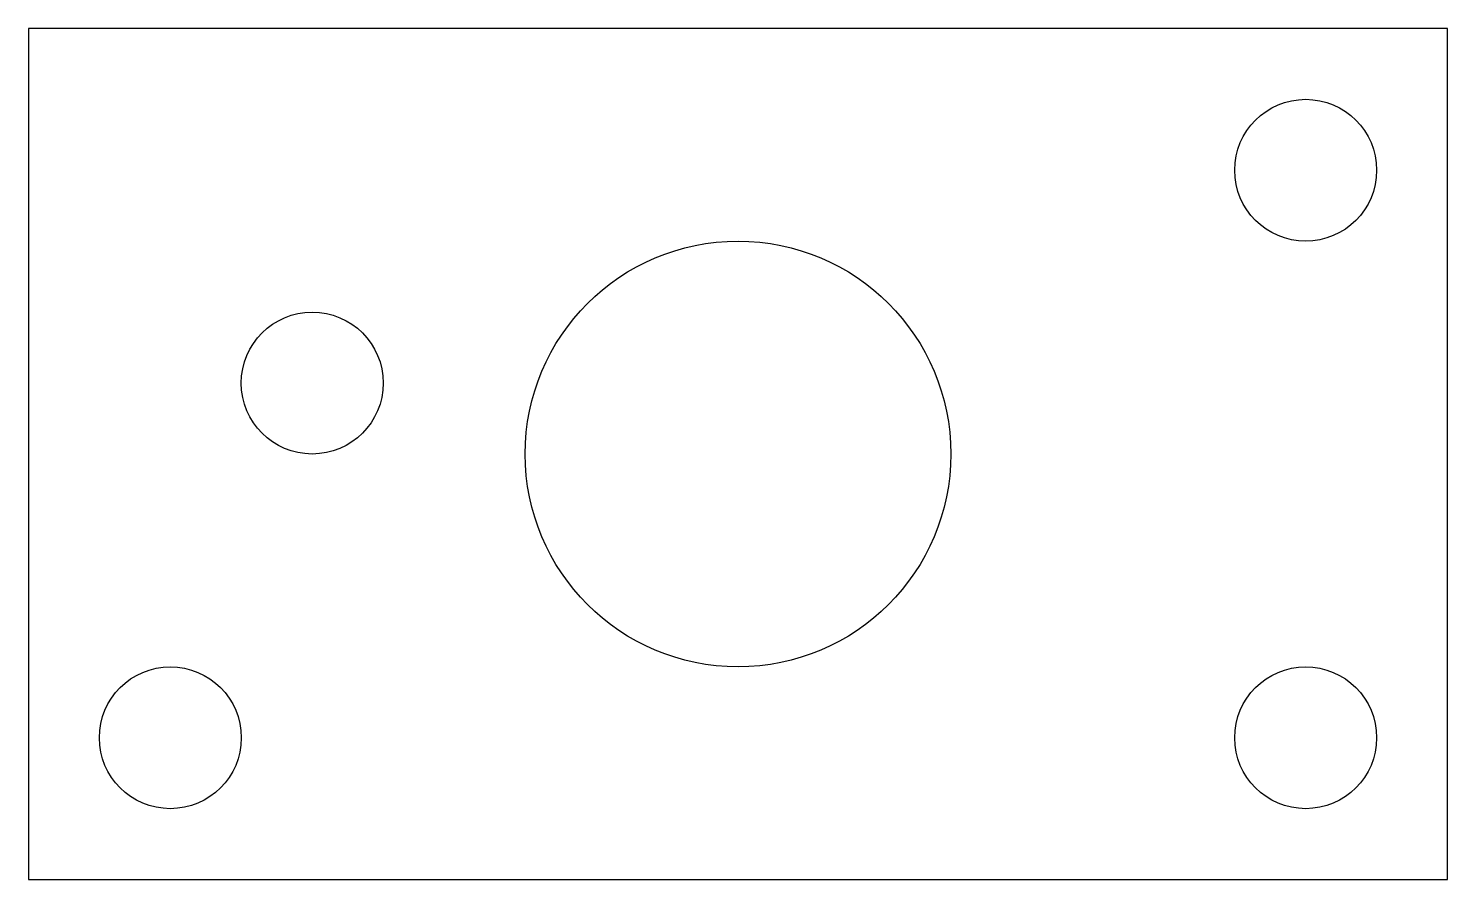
# Model space of a CAD drawing. Header units: millimetres. Extents: x 0 to 5, y 0 to 3.
import ezdxf

# ---------------------------------------------------------------- set-up
doc = ezdxf.new("R2010")
doc.units = ezdxf.units.MM

msp = doc.modelspace()

# ---------------------------------------------------------------- linework, layer by layer
msp.add_lwpolyline([(0, 0), (5, 0), (5, 3), (0, 3)], close=True)
for centre, radius in [((4.5, 2.5), 0.25), ((2.5, 1.5), 0.75), ((1, 1.75), 0.25), ((0.5, 0.5), 0.25), ((4.5, 0.5), 0.25)]:
    msp.add_circle(centre, radius)

doc.saveas('drawing.dxf')
